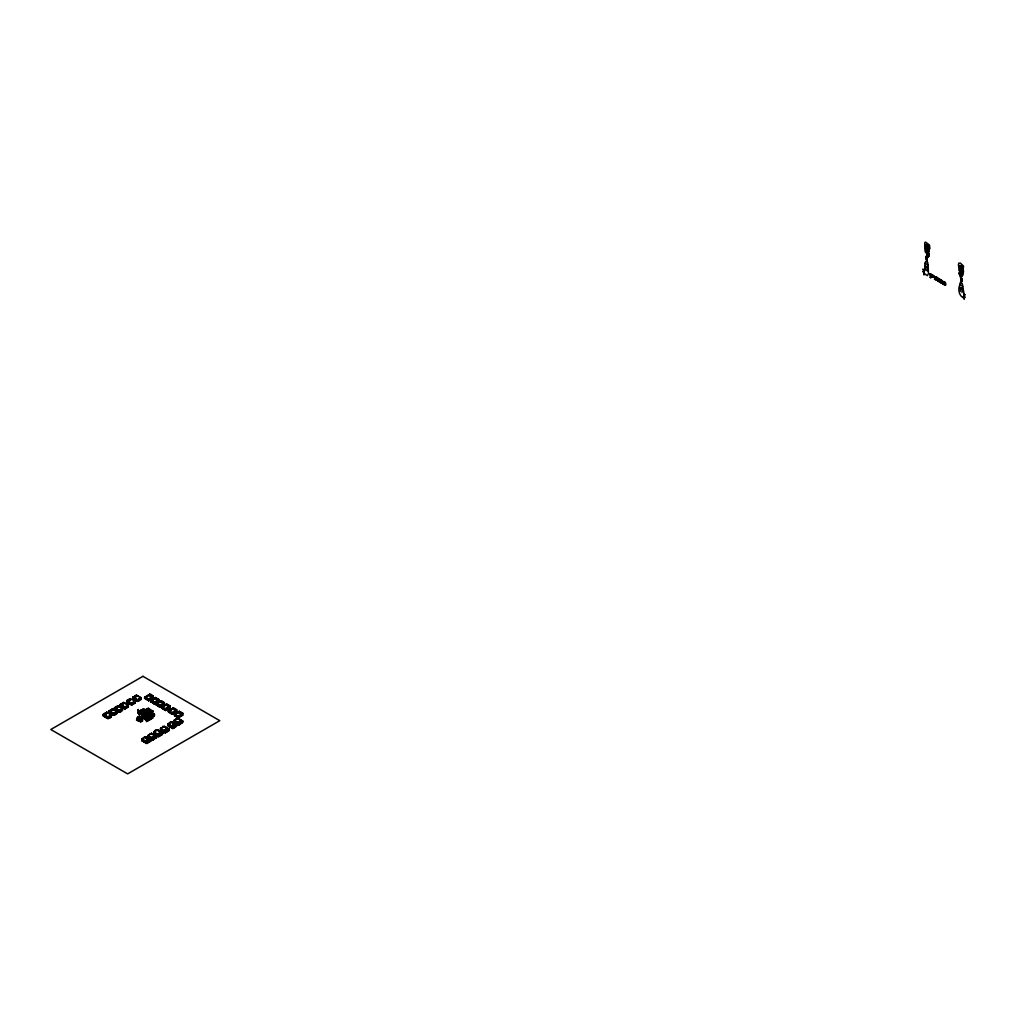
<?xml version="1.0" encoding="UTF-8"?>
<svg xmlns="http://www.w3.org/2000/svg" width="1016" height="1016" viewBox="0 0 1016 1016"><rect width="100%" height="100%" fill="white"/><g stroke="black" fill="none" stroke-linecap="round" stroke-linejoin="round"><path stroke-width="1.5" d="M143.053 709.955L144.716 711.708L143.866 714.591L143.015 715.124L141.097 712.711L140.36 713.448C135.369 713.753 140.5 710.4 138.595 713.257M153.645 714.604L153.772 713.74L154.114 715.975L153.962 713.943L152.209 715.302L149.797 714.4L149.644 715.912M142.85 713.042L142.088 714.07L143.015 715.124L145.478 712.775L147.104 714.223C145.059 724.319 147.485 720.077 146.901 713.727L144.12 710.857M148.704 713.575L149.746 713.613L148.984 712.788L151.308 714.972C149.822 716.763 145.25 714.527 143.954 712.521L144.145 717.728L146.431 717.296L143.51 713.448L140.843 713.473L142.634 710.298L144.424 710.87M141.415 712.635C143.662 716.051 140.5 709.536 138.913 713.74L139.344 711.835C143.396 706.349 149.669 711.479 151.778 715.874L151.054 716.699L146.85 714.883L148.882 715.531L147.752 710.819L146.431 710.07L144.424 711.048L141.948 709.955C136.398 714.604 148.768 715.048 142.85 710.425L141.224 713.778L142.227 712.495M146.571 711.251L147.752 711.937L147.752 710.819L145.212 709.587C135.611 709.892 145.948 710.667 144.183 714.134L142.545 714.197L144.031 712.267L143.98 710.692M145.072 711.505L145.491 714.464M143.51 713.448L140.462 711.53L139.243 713.905C140.259 709.803 138.074 714.896 138.786 712.8M145.478 714.019L145.212 711.695L144.043 710.883M146.888 719.264L147.269 713.283L144.437 711.225L143.027 713.867L140.576 712.788L141.249 710.489L143.548 710.451M927.024 261.874L927.037 248.755M154.343 715.95L153.594 713.778L154.559 714.489L154.343 715.95L153.289 714.121L151.054 716.699L148.133 714.616L149.314 715.785M140.424 712.025L142.799 709.854M140.03 711.289L143.294 713.27L141.224 713.778M145.974 720.166C145.034 717.309 152.121 716.305 146.85 714.883L149.847 715.277L148.692 715.442L151.257 718.896L151.257 711.873L146.698 709.232L146.698 710.12L148.222 708.355L152.781 710.997L152.781 718.007L146.71 721.512L142.151 715.378L143.053 714.337L143.053 718.363L145.326 717.931M182.347 722.008L182.385 721.068M138.913 713.435L138.417 713.168M143.116 710.197L141.046 711.2L140.259 713.168L142.723 714.858L143.866 714.591L140.284 712.686L140.538 711.518L140.068 712.94L141.745 711.657L140.729 711.073L144.45 713.677L143.662 713.257M143.053 714.858L147.612 720.992L147.612 718.02C145.072 713.905 147.46 720.217 147.079 717.74L147.739 718.122M165.976 705.574L166.205 704.304M103.086 715.073L104.051 716.394M109.004 711.086L112.522 708.889L117.094 711.53L117.094 713.334C111.531 718.236 112.611 712.038 116.967 711.606L116.967 713.257L113.589 715.213M120.117 705.663L120.32 704.393L124.892 707.034L124.79 708.787L124.689 707.365M120.104 705.498L124.651 707.746L120.078 704.926M120.142 705.155L124.752 707.403L128.346 705.04L128.346 706.844L124.904 708.762L124.549 707.885M126.708 701.446L126.987 702.272L126.975 700.545L130.442 698.551L127.064 700.659M131.343 703.517C131.788 706.45 125.146 699.668 127.064 702.31M132.804 698.5C139.675 702.259 137.249 701.599 141.008 699.541L141.008 697.738L136.436 695.096L132.982 697.332M137.351 701.218L132.69 697.802L137.3 700.443M146.558 717.474L146.634 716.001L148.425 716.699L147.599 716.305L147.853 714.934L149.047 713.537L147.65 710.997L146.431 710.641M153.772 713.74C154.597 717.029 154.153 714.21 149.936 714.083L150.965 714.794L152.984 713.677C151.206 716.737 152.311 710.019 152.337 714.794M156.553 736.841L155.943 736.625M161.633 732.218C165.265 737.387 156.451 725.221 154.051 732.028L153.911 733.844L158.712 736.613L162.42 734.098M171.894 722.693L171.869 721.995M176.746 725.068L171.615 721.728L167.983 723.913L167.983 725.729L172.784 728.421C174.828 728.485 178.003 724.167 176.174 725.564M145.237 696.925L144.844 698.297L145.402 697.446M145.085 698.271L148.615 700.672L153.187 697.967L153.187 696.227C149.479 691.693 148.069 696.214 150.8 695.731M155.092 698.322L155.346 697.586L158.902 699.529L158.902 701.332L154.318 703.974L150.736 701.408M160.553 701.472L160.896 700.684L164.351 702.678L164.351 704.482M162.255 708.482L161.912 707.212M173.076 708.622L173.342 707.873L176.809 709.867L176.809 711.67L172.237 714.312L168.567 711.39M174.676 715.62L174.854 714.019M174.561 714.515L174.904 715.785M179.172 712.8L179.337 711.34L182.804 713.334L182.804 715.137M168.986 730.161L168.123 730.339L168.237 728.51M146.685 719.493L145.872 719.379L146.825 719.442C145.428 721.805 146.888 716.521 146.939 719.163M148.717 695.528L149.25 694.512M179.299 712.051L178.333 712.635L178.867 711.606M139.078 717.258L136.893 718.541L136.589 720.103L140.767 721.855L142.558 720.827L140.906 717.106L139.446 716.242M148.133 715.327L148.781 714.743L147.65 715.213L150.597 715.886L151.067 714.235L149.111 713.105L149.263 713.803M116.561 707.873L116.497 707.746M117.45 707.288L116.878 707.695M135.712 696.379L135.28 696.989M148.704 739.623L148.679 739.369M152.844 736.702L153.772 736.473M159.525 733.196L160.236 732.981M160.388 732.765L159.423 733.082M166.954 729.145L166.294 729.247M174.574 724.611L174.892 724.446M143.701 712.953L142.24 713.423M142.367 714.654L142.456 713.778L143.015 715.124L143.561 713.803M927.57 267.246L927.392 270.967M962 292.57L962.47 288.747M150.482 695.82L149.162 695.249L149.809 695.363M156.019 698.678L154.915 698.551M161.608 702.297L161.506 702.094M166.129 705.04L166.941 705.104M179.337 713.143C177.14 709.854 181.381 714.553 179.819 712.356L180.289 712.889M180.111 712.915L180.302 712.686M136.665 719.76L137.63 718.122L136.589 720.103L137.554 719.684L138.151 720.941L138.9 717.296L140.221 716.521L141.529 719.963M151.778 713.308L151.93 714.261C153.873 711.365 150.686 714.883 152.07 713.651M147.002 717.74L146.253 720.192L146.634 718.375L147.104 718.807L146.037 718.706L147.218 718.858L146.38 718.744M147.714 718.071L148.717 714.058L148.285 711.721L145.212 711.695L145.326 713.943L146.825 714.743L144.615 712.826M937.235 279.603C933.869 277.241 937.197 278.6 936.231 278.625M138.328 712.191L140.792 712.254L140.449 711.543M138.316 712.381C139.598 715.086 138.354 710.159 138.951 713.6M138.735 713.41L139.738 712.407C141.897 714.947 137.224 710.844 138.913 713.105M961.009 270.447L961.707 269.38L962.038 271.069C960.336 268.846 963.524 260.934 962.368 273.291L961.923 274.155L962.838 275.234L963.536 271.437L962.762 267.399L963.079 269.723L963.549 266.116L960.425 263.119L958.837 263.144L958.444 264.643L959.269 270.866C959.65 268.668 962.101 262.217 960.514 269.227L960.92 282.613M144.183 714.134L142.126 712.61L142.684 713.499L141.376 713.511L143.192 712.546L143.027 710.133L142.049 713.042C143.027 714.921 139.205 712.483 142.735 712.94M103.111 714.908L107.925 718.63L111.379 716.559L111.379 714.832L106.807 712.191L103.162 715.124M108.864 711.822L113.551 713.689M126.784 701.485L131.28 704.075M150.66 740.41L146.825 743.483L142.024 740.715L142.024 738.822L145.656 736.714L150.749 740.27L145.936 737.337M156.54 737.019L152.705 740.092L147.904 737.235L152.768 739.966L156.401 737.781M162.522 733.73L162.255 732.676M169.113 730.009L168.986 729.145M140.081 717.639L139.624 716.115L138.189 716.94L137.732 718.998L140.767 721.855M140.906 717.106L139.903 717.69L138.278 716.902L138.049 717.842L139.433 716.128M138.049 717.842L138.278 716.902L140.221 716.521M959.879 284.81C955.396 293.916 967.232 304.902 963.168 289.357A18.72 10.808 60 0 0 962.876 286.436L959.637 284.366L960.603 282.004L962.304 283.756L962.698 286.169M146.393 720.23C145.504 718.477 146.977 720.662 145.885 720.154M150.622 700.608L150.559 701.599L151.371 700.938M154.978 698.589L155.435 697.535L155.397 698.259M156.147 703.72L156.083 704.418M142.431 714.032C143.599 713.232 139.878 713.727 140.627 712.178L142.062 713.143L140.767 712.686M151.257 711.873L148.984 712.305L151.257 715.391L149.263 715.772L147.193 711.86L142.71 709.397L142.646 710.692L142.71 709.397M154.432 698.475L154.965 697.802M138.633 712.191C138.633 715.416 139.776 710.324 138.544 713.168L139.04 712.622M145.555 713.943L145.275 714.591M924.839 274.002L927.405 275.615L928.497 273.545L928.065 265.265L924.966 262.903L926.059 261.112L927.722 262.395L928.065 265.265M146.876 716.051L147.193 711.86L147.892 714.134L147.142 714.82M137.884 710.349L138.671 710.298L139.344 714.731M146.431 714.4L143.65 712.508L148.933 715.797L150.686 715.493M139.344 711.835L139.154 713.219L138.836 712.559M148.971 712.902L152.781 718.007L142.151 718.883L142.151 715.378L146.723 714.489L146.939 713.588L147.892 714.134C148.895 712.876 152.159 714.972 150.597 715.886L148.984 714.959L148.984 717.575M103.111 714.718L107.607 717.74L107.925 716.826L107.937 718.553L111.379 716.636M126.809 701.307L126.975 700.545L131.559 703.25L131.559 704.913L135.014 702.996L135.014 701.192L130.365 698.665M131.305 703.72L126.733 701.078M145.936 738.086L145.758 736.778L146.012 737.54M149.835 739.14L150.559 741.223L147.32 738.645M155.613 735.686L156.515 737.641L155.905 736.829M169.037 729.971L168.377 729.793M182.766 722.046L178.943 724.941L174.142 722.084L174.142 720.268L179.019 723.075M151.257 715.048L149.86 714.235L152.006 713.118L152.209 714.858L152.616 713.168M924.179 272.694C921.842 271.386 926.325 268.453 924.776 266.027A18.72 10.808 60 0 1 925.068 263.436L925.246 263.373M939.279 280.899L938.759 278.663L937.908 279.184L937.806 281.064L940.054 282.334L940.384 280.162L939.635 279.654L939.876 281.686L940.321 280.099M938.759 278.663L937.679 278.524L938.212 280.822L940.74 282.004M146.609 718.757L148.311 715.582L147.904 713.219L146.901 713.727L147.688 714.921M140.36 712.889L140.818 712.368M143.396 711.2L142.494 709.993L143.078 709.574M149.073 694.639L148.933 695.401L149.797 695.058M114.402 708.317C118.44 708.139 118.339 715.366 122.555 710.184L122.555 708.381L117.983 705.739L114.541 707.809L117.983 705.891M118.897 710.705L114.529 707.733L119.113 710.438L119.24 712.025M126.848 701.129L131.42 703.555L135.014 701.192L134.874 702.92L131.547 704.99L126.733 702.107M137.3 700.253L140.868 697.814L140.868 699.465M149.669 694.36L153.187 696.303L148.539 698.906L144.831 697.42L149.53 694.55M156.032 703.707L160.896 700.684L164.351 702.755M168.529 710.768L173.342 707.873M174.523 714.413L178.232 716.051M179.095 711.772L174.447 714.515M141.643 713.664L142.354 713.981M146.025 719.861L146.329 719.392M141.122 713.372L138.786 713.092L139.675 712L138.887 712.229M154.457 736.067L154.749 736.206M166.421 728.853L166.167 729.31M181.229 720.903L180.023 721.043M146.571 713.715L146.52 714.769L144.92 711.581M148.311 715.582L145.212 713.41L145.478 712.775L149.047 713.537L148.285 715.213M148.806 714.858L149.555 715.886L152.616 716.318C156.083 714.426 152.984 713.092 151.981 716.153L148.006 715.15L150.254 715.213M142.85 713.207L143.98 713.219M140.906 711.898L142.354 710.311M160.464 701.713L161.112 701.751M149.797 715.34L150.393 713.981L151.778 715.874L153.645 714.299L154.216 715.048M150.444 714.845L148.984 712.788L152.54 715.836L151.054 716.699M139.23 713.067L138.722 712.153L138.544 713.6L138.443 711.949M107.785 717.194L111.252 714.908L111.252 716.559C108.115 722.795 96.698 709.828 107.683 718.198M120.244 704.799L124.904 707.098M132.906 697.497L137.554 699.795L141.008 697.738M131.382 703.529L126.886 700.71M137.477 699.922L132.88 697.255M168.923 730.339L168.224 730.174M152.108 713.727C152.768 714.82 152.019 711.975 150.597 715.886M122.352 704.545C120.269 704.634 125.197 703.809 122.123 704.113M128.702 700.405L128.803 700.811M129.146 700.608L129.845 700.062M148.59 739.254L147.383 739.838M180.353 721.385L179.489 721.36L180.162 721.03M180.327 720.954L180.48 721.309M923.773 273.71C923.823 271.92 925.639 275.006 923.684 274.79M146.571 710.324L145.923 710.883L145.212 709.587L144.424 711.797L149.047 713.537L147.396 714.908L143.65 712.508L145.326 713.943M139.776 711.606L143.294 709.358M138.278 717.969L138.278 716.902L137.63 717.283C134.531 720.141 143.231 722.401 139.903 717.69M141.249 717.893L140.043 718.591L139.281 721.271L142.113 719.645L139.903 716.686L137.63 717.283L137.833 718.668L136.792 719.099L138.049 718.375M145.58 714.388L143.828 713.842M927.024 266.713L926.351 267.424L925.982 266.116M941.781 283.35C946.429 284.912 940.41 276.936 940.994 282.905L942.81 282.931L941.781 282.816M104.038 714.578L103.873 716.255M109.753 711.289L109.766 713.092M115.214 708.127L115.227 709.943M120.993 704.787L121.006 706.603M127.66 700.938L127.673 702.755M133.655 697.484L133.667 699.3M168.364 730.479L168.148 728.459M175.933 726.123L176.555 726.021L172.784 728.497L167.983 725.64L168.123 723.913L171.666 721.868L176.721 724.903L172.784 726.681L167.983 723.913L172.86 726.643M103.289 714.388L106.807 712.191M109.08 711.124L112.522 708.889M118.974 710.54L122.428 708.457L122.428 710.108L119.05 712.064M124.765 707.2L128.207 705.117L123.774 702.399L120.332 704.469L123.774 702.551M182.575 722.592L178.943 724.852L174.142 722.16L179.019 724.814M178.778 711.657L178.587 712.699M103.823 714.464L103.581 716.013M109.538 711.162L109.538 712.965M114.998 708.012L114.986 709.816M120.79 704.672L120.777 706.463M127.444 700.824L127.444 702.628M133.439 697.357L133.439 699.16M149.454 694.588L151.575 695.312L147.269 695.655M160.719 700.824L160.63 701.599M162.039 706.831L166.484 704.342M960.539 291.274L960.361 287.35M922.744 271.78L923.646 271.043M141.897 712.991L141.453 713.715L142.227 712.699M142.392 712.622L141.63 713.842L140.259 712.051L143.358 713.308M180.365 720.801L181.166 720.915M964.717 295.059L963.714 295.313M141.059 713.168L141.618 712.292M142.507 712.813L141.491 713.6M142.545 714.197L143.091 713.334L141.211 711.848M926.592 247.942L926.833 250.596L926.49 247.752C926.363 239.268 924.408 249.098 926.427 251.79C924.141 255.702 925.081 241.059 925.601 246.52C925.043 247.066 923.963 241.452 925.601 242.126L929.462 245.008L929.919 248.488L929.157 249.758C929.907 254.876 926.935 250.012 928.459 247.714L926.986 244.589L927.633 250.165L926.783 248.298M141.516 712.775L141.046 713.511L141.732 712.394M147.396 714.908L147.892 714.134L145.478 712.762L148.501 714.273L147.396 714.896L145.212 711.695M140.437 713.321L140.983 712.47M140.653 713.397L141.199 712.584M140.843 713.473L141.656 712.216L143.192 712.546L141.465 711.416M141.287 713.486L141.872 712.508M141.757 713.727L143.383 714.362M142.392 714.248L142.989 713.156M144.424 711.149L143.98 711.835L143.891 710.908M142.545 714.667L143.269 713.562L148.717 716.864M142.723 714.858L143.396 713.664M143.053 710.362L144.577 709.574L145.898 710.857M145.288 698.69L144.437 698.017L147.422 696.278M155.766 704.558L160.109 701.853M174.206 715.201L175.031 714.553M144.996 715.759L144.805 714.705L145.11 715.861L144.247 715.378L144.742 714.553M144.78 714.896L145.237 715.797M144.678 715.772L145.237 715.112L144.374 714.616L144.92 715.556M147.383 739.864L148.031 739.572M153.543 736.575L154.381 736.384L153.645 736.333M154.191 735.914L154.775 736.143M167.297 728.917L166.967 728.535M179.565 721.436L180.683 721.22M142.494 709.993L144.082 710.743L148.222 708.355L152.781 714.515L146.723 714.489L148.717 711.962L146.52 711.467M147.612 716.966L152.781 710.997L147.472 711.429L148.222 708.355L148.285 713.092M146.698 713.626L142.151 718.883L146.698 716.255M149.352 712.534L152.781 714.515L146.71 721.512L146.71 712.559L142.151 709.917L143.053 710.578M103.353 715.162L105.207 713.118L105.804 715.607M108.064 718.477L103.086 715.416M125.019 708.685L120.078 705.764L124.904 708.762L128.346 706.768L124.841 708.723M131.686 704.837L131.204 704.215M137.681 701.383L132.88 698.843L132.969 697.09M961.949 288.049L961.581 288.938L960.92 287.464M141.732 713.461C144.386 714.108 140.246 713.029 142.697 714.426L144.335 713.537M151.981 716.153L151.803 715.01L152.54 715.836C150.139 714.324 153.365 718.274 153.975 714.781M172.784 708.203L173.253 707.923M931.278 275.844L931.088 274.257L930.262 274.777L930.262 277.47C931.227 276.314 932.332 273.202 931.355 276.466C930.072 276.327 934.212 275.857 931.545 274.511M105.918 713.74L105.156 713.905M112.217 710.298L111.036 710.616M157.442 699.592L156.769 699.618M150.749 715.442L152.375 713.943M117.412 707.403L116.497 707.466M129.87 700.24L129.438 700.443M151.46 696.392L150.47 695.998L151.194 695.871M181.216 713.384L180.721 713.359M106.159 713.892L105.689 713.613M111.1 711.035L110.35 710.908M147.485 739.826L148.361 739.864M106.731 713.537L106.058 713.448M112.446 710.235L111.506 710.794M124.13 703.517L123.812 703.745M146.914 740.131L146.291 740.473L147.18 740.537M165.303 729.666L164.846 729.767M178.918 721.614L179.616 721.843M173.431 725.005L174.434 724.814M117.17 706.996L118.491 706.806L117.754 706.653M130.099 700.062L130.467 699.897M137.795 711.111L138.354 709.397L137.681 710.4M173.139 724.992L172.403 725.411M179.299 721.436L178.422 721.919L179.337 721.995M135.547 696.938L134.861 696.773L136.855 696.036M166.129 729.043L166.814 728.917M112.916 709.993L112.471 709.701M130.835 699.63L130.061 700.011M158.267 733.666L159.118 733.184M179.921 712.47L179.629 712.381M149.454 715.201L151.651 715.62L153.251 714.489L154.127 715.353M155.6 698.945L156.108 699.211M167.729 705.409L166.649 705.345L167.322 705.18M172.796 708.889L174.308 709.333L173.825 708.901M174.904 710.095L173.482 709.181M151.473 696.049L151.041 696.163M180.772 713.486L181.47 713.334M161.62 701.967L160.566 701.815M168.237 706.247L167.424 705.79L168.173 705.625M174.689 709.46L174.269 709.206M140.475 712.407L140.716 712.889M168.402 705.891L168.529 705.866M134.976 697.243L134.531 696.963M157.061 699.516L156.172 699.3L156.87 699.148M166.002 729.386L166.268 728.967M141.999 713.6L141.465 712.965M152.705 737.311L153.022 736.689M158.763 699.605L158.902 701.256L154.318 703.974L150.8 701.573M151.041 715.264L149.784 714.248L151.854 713.219M170.002 706.107L170.142 707.758L165.57 710.463L162.039 708.076M149.784 714.248L150.965 714.794M133.058 697.192L136.436 695.249M106.718 713.042L106.426 713.638M130.708 699.554L130.569 699.783M112.166 710.463L112.954 709.943M131.496 703.212L134.874 701.269M117.094 713.257L113.64 715.327L113.64 713.524L117.094 711.53M119.113 710.438L122.555 708.381M132.067 703.364L133.045 703.936L131.839 703.453M134.938 702.958L131.458 704.939M144.907 697.128L149.72 694.233M114.618 709.498L119.101 712.178L122.428 710.108M144.818 697.586L147.409 696.1M148.704 695.35L149.454 694.817M144.589 698.106L147.447 696.468M149.86 695.541L150.774 695.617M148.539 700.557L153.111 697.916M145.148 696.874L145.161 698.614L148.615 700.672L153.187 698.03M155.435 697.535L150.952 700.215M150.546 700.71L155.245 697.84M154.419 698.64L150.597 701.091M151.841 700.329L154.432 698.83M151.867 700.519L154.457 699.021M150.876 701.916L150.863 700.176L154.318 702.247M142.151 710.476L144.145 709.32L150.038 712.584L150.038 719.595L147.752 716.534L149.428 715.264M158.902 701.256L154.254 703.859L154.318 702.17L158.902 699.529L155.385 697.662M160.655 701.116L156.045 704.063L160.617 701.434M156.832 704.101L156.147 704.38M161.303 702.234L161.938 702.043M137.63 717.283L138.9 717.271M146.99 715.505L145.466 713.461L142.151 715.378L146.71 718.02L144.437 714.934M164.351 702.678L159.715 705.358L159.779 707.123L164.351 704.418L159.715 707.009M146.71 713.118L148.717 711.962L148.717 713.346M144.247 714.692L144.704 715.582L144.488 714.731M137.909 717.842L140.487 717.106M144.247 715.378L145.25 714.781M144.602 715.569L145.237 715.112M146.723 714.489L152.781 710.997L150.495 711.429M142.558 720.827L141.389 718.63L140.411 719.201L141.656 721.335L140.411 720.623M166.624 704.152L170.142 706.095L165.57 708.736L162.115 706.666L162.128 708.406L165.57 710.463L170.142 707.835L170.142 706.031L166.688 704.024L162.192 706.717M142.113 719.645L140.411 719.734L141.186 720.179L140.411 717.398L138.9 716.534L140.653 718.236M161.785 707.377L165.887 705.015M164.389 706.069L161.392 707.809L162.611 707.441M147.612 717.499L152.781 714.515L142.151 715.366L146.698 715.378M170.142 706.031L165.506 708.698L165.57 710.463L170.142 707.758M168.491 710.895L173.368 707.962L176.809 709.943L172.161 712.546L172.237 714.312L176.809 711.606L172.161 714.197M168.453 711.06L172.339 708.812M172.326 708.99L168.059 711.657L171.069 710.108M930.262 274.777L929.97 274.079L931.088 274.257M929.97 274.599L930.389 273.837M931.418 275.438L932.294 274.98M932.243 275.387C933.666 274.244 934.047 277.889 932.561 276.72L932.243 275.387L933.056 276.034M932.243 275.92L932.663 275.146M930.262 277.47L931.177 277.52M932.561 276.098L933.437 275.641M174.523 714.223L179.337 711.34M935.418 277.266L933.399 276.047L935.012 277.508M932.561 276.72L933.475 276.784M174.447 714.692L177.025 713.194M178.321 712.445L179.057 712.076M178.219 715.975L178.232 717.779L174.777 715.708L178.232 717.779L182.804 715.061L178.156 717.664M937.73 278.232C935.368 274.091 934.923 281.127 935.876 278.93L934.517 279.159L935.317 276.72M934.517 279.159L936.79 279.883L936.371 277.825L935.507 278.714M178.156 716.013L182.804 713.334M936.828 278.562L937.692 278.092M937.679 278.524L938.098 278.282M151.879 734.073L151.536 733.323L147.904 735.508L147.904 737.324L152.705 740.016M158.788 736.498L153.911 733.768L154.051 732.028L157.543 729.856L162.598 732.892L158.712 734.809M938.301 280.81L938.809 278.778M145.707 736.854L142.164 738.899L142.164 740.626M148.044 735.508L151.676 733.539M169.164 729.272L164.198 726.313L160.566 728.269L164.376 726.592M174.295 720.344L177.838 718.299L182.194 721.093M939.775 279.476L938.835 279.248M940.283 281.445L939.356 281.419L939.025 278.829M939.686 279.209L938.619 279.603M939.635 279.654L940.816 280.073M142.024 740.639L146.901 743.369L150.457 741.388L150.457 739.496L146.825 741.667L142.024 738.822M937.806 281.064L938.708 280.568M939.635 280.187L940.041 279.413M939.902 280.34L940.727 279.806M941.133 281.051L941.248 280.099L941.857 280.657M940.829 280.873L941.73 280.378M165.252 729.844L164.973 729.704M173.076 725.551L172.606 725.576M173.533 724.967L173.025 725.056M940.994 282.905L943.305 283.756M151.828 734.111L156.68 736.854L156.337 736.105L152.705 738.276L147.904 735.508L152.768 738.238L152.705 740.092M168.859 728.866L165.227 731.05L160.426 728.193L160.426 730.085L165.227 732.777L168.859 730.758L169.037 729.018M178.943 724.941L178.943 723.036L182.588 720.941L182.093 722.554M943.369 281.813C945.54 280.302 946.861 285.953 944.715 285.051L944.715 283.121L943.369 281.813L945.121 282.88L945.21 285.331M943.369 282.334L943.788 281.572M943.369 282.892L944.27 282.943L943.864 284.556L943.369 282.892L944.27 282.943M153.911 733.844L158.712 736.537L162.331 734.454L161.62 734.098M168.846 730.695L165.227 732.853L160.426 730.009L165.303 732.739L165.227 730.961M943.369 284.264L944.27 284.315M944.715 285.051L945.617 285.09M156.235 703.377L159.779 705.396M160.426 700.964L160.033 702.551M166.002 704.418L165.671 705.32M172.237 714.312L168.796 712.254L168.859 710.565M123.723 703.224L123.546 703.313M161.76 702.462L162.458 702.907M152.209 713.461L149.936 714.083M150.241 716.14L150.927 715.81L149.581 715.962M138.57 712.622L139.408 713.156M138.811 712.318L139.675 712M136.766 719.29L137.516 718.947M153.06 737.146L152.451 736.93M142.519 713.664L142.151 713.854M149.123 715.01L148.374 715.213L149.288 715.582L149.695 714.35M150.152 714.54L150.825 714.794L148.933 711.695L143.65 710.781L143.472 709.714M161.646 708L162.369 707.238M168.567 711.784L169.037 711.086M147.193 718.312L148.717 720.357L148.717 714.019L146.901 713.727C142.9 711.314 149.746 715.086 147.193 711.86M150.495 714.947L152.781 714.515M173.99 709.498L173.406 709.232M182.588 721.957L180.632 722.071L180.01 719.455M176.416 725.526L174.473 725.627L173.838 723.024M168.859 729.882L166.916 729.996L166.281 727.38M162.344 733.641L160.401 733.755L159.779 731.139M156.337 737.108L154.381 737.222L153.759 734.619M150.457 740.512L148.514 740.613L147.879 738.01M138.57 712.737L139.802 712.965L139.154 712.635M105.232 713.867L105.905 713.943M143.599 714.324L142.558 714.096M148.501 714.273L147.104 714.223L148.717 714.058L148.285 713.435M147.13 715.175L148.552 715.239M965.149 294.678L963.816 294.183M126.149 707.86L125.171 707.301M114.897 714.35L113.919 713.791M162.738 726.288L163.512 727.088M109.182 717.652L108.204 717.093M156.223 730.047L157.251 730.631M150.216 733.514L151.155 734.225M144.335 736.905L145.352 737.502M144.424 713.181L147.892 714.134M138.633 718.185L140.043 718.591M138.671 712.673L138.811 713.181M147.98 716.597L146.609 716.001L148.425 716.699L147.599 716.305M146.266 713.918L145.148 712.013M153.53 714.248L154.407 714.604M153.594 715.137L154.407 715.302M145.212 713.41L147.447 714.35M931.278 275.501L931.774 275.12M145.212 713.803L146.571 714.426M924.077 270.078L922.795 269.062M138.951 712.038L139.891 712.534L138.709 711.962L138.76 713.677M180.861 713.524L180.086 713.105M147.904 713.219L148.565 713.588M140.284 712.686L141.148 711.924M142.939 713.765L141.161 712.749L141.986 713.448M175.704 724.091L176.263 724.967M176.479 724.637L176.416 726.402L175.692 725.983M164.186 726.275L168.77 728.917M114.211 709.003L119.113 712.102M151.663 733.501L156.629 736.498M109.157 712.648L108.788 711.949L113.373 714.756M149.746 739.077L150.457 741.388M150.368 739.534L150.736 740.448L145.936 737.68M927.037 261.417L927.392 249.911M960.907 282.13L961.263 269.685M929.97 274.079L930.758 274.726M935.457 277.241L937.323 278.46M940.829 280.34L942.746 281.648L942.886 283.997M934.517 277.228L933.399 276.581L933.818 275.819M935.647 277.876L935.876 277M935.469 279.705L937.285 280.454L937.171 278.232M179.286 711.454L182.804 713.41M168.77 710.514L172.237 712.584M156.578 703.898L156.147 704.787M182.766 721.093L177.775 718.172L174.142 720.344L178.943 723.125M182.88 721.347L178.105 718.668M177.648 718.858L176.466 718.363L177.483 718.96M141.008 697.802L136.36 695.211L136.436 696.824M177.406 719.074L176.378 718.477M137.833 699.986L138.773 700.405M132.651 697.992L137.274 700.951L132.651 698.183M176.759 725.259L171.717 721.792M173.304 723.456L176.022 725.03M171.31 722.516L170.053 722.135L171.234 722.63M148.933 712.622L150.038 713.257M143.053 709.473L147.612 712.102L147.815 713.448M141.948 709.955L143.688 710.959M149.86 714.578L151.257 715.391M168.059 725.602L172.86 728.37M126.657 701.815L131.305 704.558M144.424 712.165L145.796 712.927L145.796 714.426M143.447 711.81L141.605 710.857M143.459 712.102L144.437 712.673M143.688 712.292L144.716 712.953M145.326 713.334L150.038 716.09M142.811 712.546L144.45 713.677M142.049 713.042L140.284 712.013L140.03 712.699L143.066 715.061M123.711 702.513L128.283 705.155M140.589 712.546L143.789 714.502M168.478 729.196L169.202 729.615M168.466 729.399L169.164 730.009L168.427 729.59M142.151 714.438L145.326 716.178M168.313 729.983L169.037 730.402M120.002 705.307L124.612 708.101M119.99 705.485L124.625 708.254M117.983 705.815L122.555 708.457M162.687 733.374L157.607 729.996M159.233 731.583L162.674 733.565M119.38 710.641L120.332 711.06M118.859 711.086C115.773 706.336 113.424 711.022 114.529 707.733M114.211 708.647L118.834 711.263M114.198 708.825L118.821 711.441M153.911 731.952L158.788 734.758L158.712 736.613M112.459 709.003L117.094 711.606M151.536 733.323L156.515 736.244M155.854 737.019L156.578 737.438M155.842 737.705L156.337 736.105M113.652 713.6L109.068 710.895L108.877 712.381M113.373 714.426L108.864 712.153M108.75 712.153L113.576 715.201M113.64 715.327L109.004 712.534M106.743 712.305L111.379 714.908L107.937 716.89L103.353 714.185L103.213 715.785M145.859 737.045L150.787 740.054M149.987 740.423L150.711 740.842M149.911 740.613L150.635 741.032M142.024 740.715L146.825 743.483L146.825 741.578M141.935 711.81L142.392 711.111M178.803 721.728L178.499 721.982M151.651 715.62L152.616 716.318M150.774 715.112L151.778 715.874M151.994 713.168L152.819 713.803M151.905 713.829L152.616 714.362M147.739 714.705L148.654 715.404M141.656 711.873L140.665 711.086L141.656 712.216M151.575 716.521L150.241 715.505M930.618 274.447L930.758 277.749M142.634 710.298L143.281 710.844M141.923 710.819L142.748 711.403M140.703 718.045L141.389 718.63M934.784 276.847L935.012 279.438M148.285 711.721L149.581 712.991L149.581 715.455L149.581 712.991L147.65 711.352M932.929 275.781L933.056 277.012M175.793 724.141L176.035 724.84M161.734 732.269L161.963 732.955M924.217 271.336L923.227 269.926M147.853 714.299L148.692 715.442M146.698 709.232L148.222 711.289M143.04 712.737L143.764 713.715M141.249 710.692L141.656 711.263L141.097 710.248M140.868 718.49L141.351 719.188M941.311 280.619L941.413 282.664M964.26 299.377L963.092 297.256M925.462 266.217L925.944 270.586M964.298 295.681L965.2 297.459M156.197 704.558L159.779 707.123L156.337 705.066L156.324 703.326M964.159 298.196L963.765 296.723M157.848 730.263L157.874 730.428M942.886 282.385L942.048 281.153L941.895 282.943M152.209 715.302L152.375 716.445M174.765 713.969L174.777 715.708M137.541 699.732L137.554 701.446M961.263 265.557L961.263 266.255M960.907 265.443L960.907 268.503M943.788 282.651L943.864 284.556M942.391 283.172L941.781 281.394L941.489 283.185M927.392 244.932L927.392 247.993M927.037 244.64L927.037 245.326M172.784 726.592L172.784 728.497M162.344 732.625L162.344 734.517M153.048 696.303L153.048 697.967M149.86 713.384L149.86 715.467M148.933 711.695L148.984 713.727M148.603 698.868L148.615 700.672M147.612 713.981L147.612 714.756M145.796 710.705L145.796 711.543M145.466 709.943L145.466 710.616M145.466 713.461L145.466 716.966M145.212 709.587L145.212 711.314M139.56 716.699L139.56 717.639M120.32 704.393L120.32 706.196M926.681 254.178L926.605 252.387L926.681 254.178M928.103 257.188L928.027 255.397L928.103 257.188M928.103 252.971L928.027 251.193L928.103 252.971M928.243 247.955L928.167 246.164L928.243 247.955M929.17 248.818L929.094 247.028L929.17 248.818M959.193 265.57L959.51 267.894L959.193 265.57M960.12 265.786L960.438 268.11L960.12 265.786M960.26 270.967L960.577 273.291L960.26 270.967M960.26 275.171L960.577 277.508L960.26 275.171M961.682 273.812L961.987 276.136L961.682 273.812M926.148 256.438L926.211 259.372L926.148 256.438M928.853 253.314L928.903 256.248L928.853 253.314M959.244 273.317L959.612 275.158L959.434 272.136L959.244 273.317M961.949 279.565L962.317 281.407L962.139 278.384L961.949 279.565M108.826 711.416L113.398 714.248L108.826 711.416M173.457 724.802L174.346 724.789L173.495 724.776M142.939 676.313L50.8 729.513L127.648 773.875L219.786 720.674L142.939 676.313M119.621 710.552L120.587 711.124L119.621 710.552M138.062 699.91L139.04 700.468L138.062 699.91M147.409 717.956L146.418 717.423L147.409 717.956"/></g></svg>
